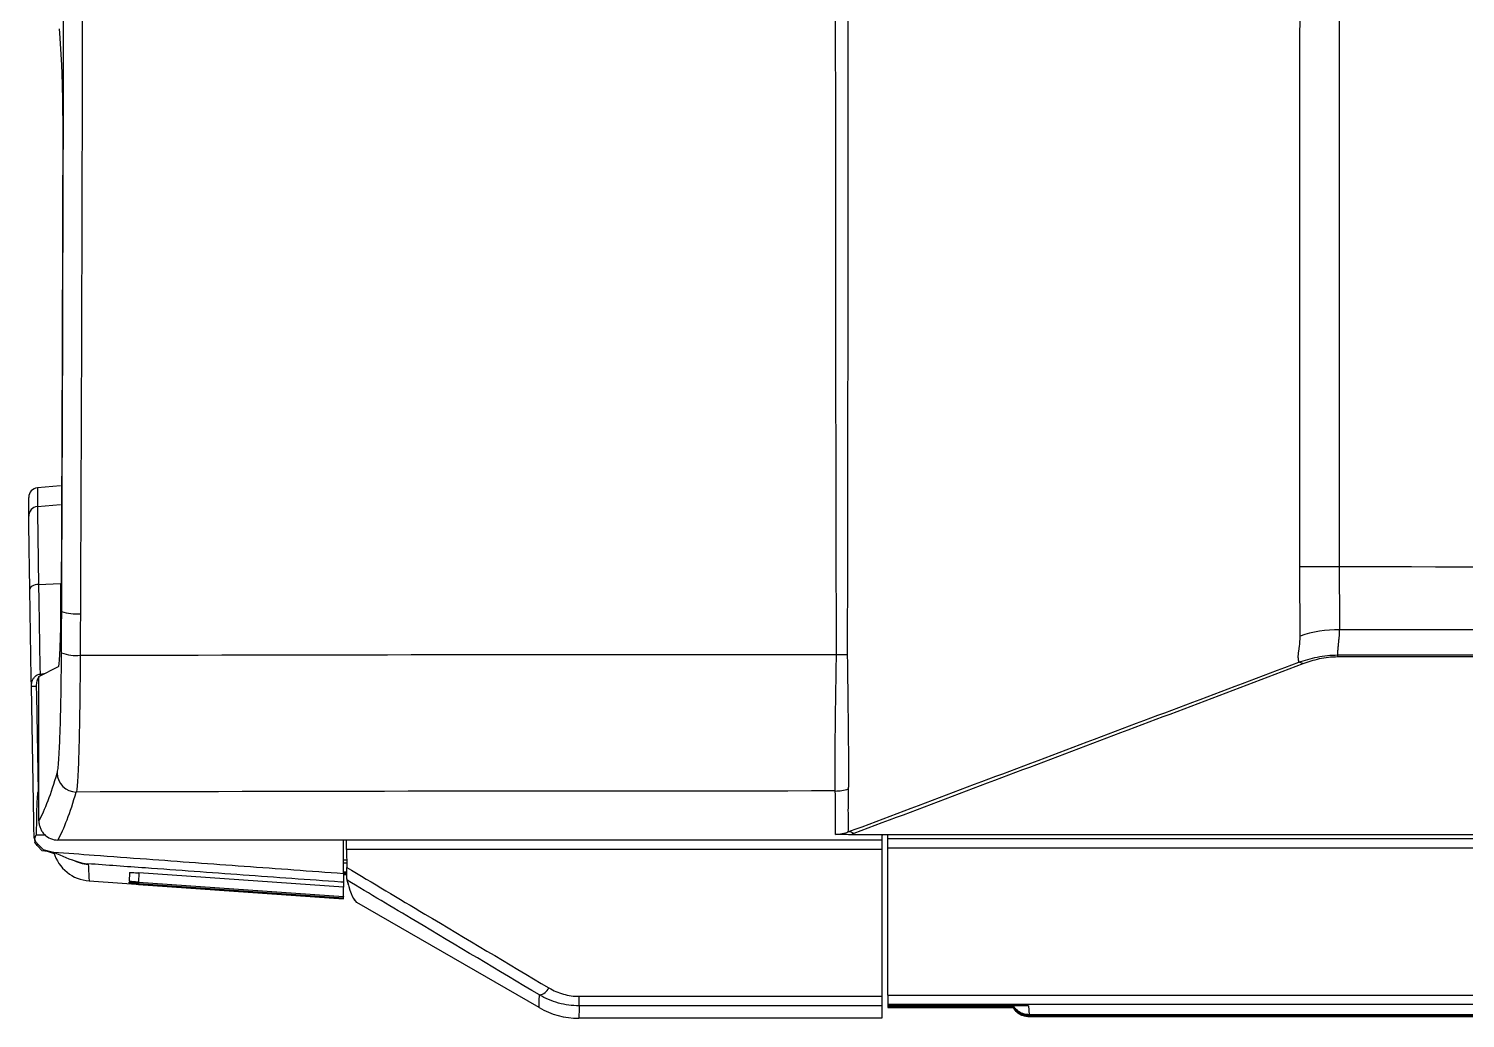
# Model space of a CAD drawing. Extents: x 14.8 to 109.8, y 1.6 to 86.6.
# Drawn here: x 70.778 to 75.294, y 31.899 to 35.009 of the extents above; entities that cross this region are included whole.
import ezdxf

# ---------------------------------------------------------------- set-up
doc = ezdxf.new("R2010")
doc.units = 0
doc.header["$MEASUREMENT"] = 0
doc.layers.add('OBJECT', color=7, linetype='CONTINUOUS')

msp = doc.modelspace()

# ---------------------------------------------------------------- linework, layer by layer
at = {"layer": 'OBJECT'}
for p, q in [((70.8777, 33.5724), (70.8056, 33.5661)), ((70.8056, 33.5074), (70.8777, 33.5137)), ((70.809, 33.2626), (70.8777, 33.2656)), ((70.8777, 33.2656), (70.8777, 33.0852)), ((70.8102, 32.9733), (70.8716, 33.004)), ((70.8102, 32.5188), (70.8102, 32.9733)), ((70.8137, 32.9806), (70.8309, 32.9836)), ((70.8075, 32.6102), (70.8102, 32.6102)), ((70.8316, 32.4739), (70.8018, 32.4744)), ((73.4893, 32.4758), (73.3611, 32.4758)), ((73.4593, 32.4736), (73.4593, 32.4593)), ((73.4788, 32.4633), (73.4788, 32.4756)), ((75.9703, 32.4758), (73.4893, 32.4758)), ((70.7965, 32.4612), (70.7973, 32.4515)), ((70.8039, 32.449), (70.8238, 32.4294)), ((70.8039, 32.449), (70.804, 32.4415)), ((70.8369, 32.423), (70.8207, 32.4253)), ((70.8238, 32.4294), (70.8558, 32.4209)), ((70.8593, 32.4152), (70.8369, 32.423)), ((71.7765, 32.4588), (70.8701, 32.4588)), ((71.7677, 32.4578), (71.706, 32.4588)), ((71.7677, 32.4578), (71.7677, 32.4588)), ((71.7677, 32.354), (71.7677, 32.4578)), ((71.7764, 32.4593), (73.4593, 32.4593)), ((73.4593, 32.4294), (71.7773, 32.4294)), ((71.7773, 32.4294), (71.7778, 32.373)), ((73.4593, 32.4593), (73.4593, 32.4294)), ((73.4593, 32.4294), (73.4593, 31.9676)), ((73.4788, 32.4335), (73.4788, 32.4633)), ((73.4788, 32.4633), (76.9578, 32.4633)), ((73.4788, 31.9717), (73.4788, 32.4335)), ((76.9843, 32.4335), (73.4788, 32.4335)), ((70.9639, 32.3842), (70.9653, 32.3827)), ((71.7677, 32.3963), (71.7776, 32.3963)), ((71.7677, 32.387), (71.7777, 32.387)), ((70.9679, 32.3305), (71.7677, 32.2746)), ((71.0948, 32.3561), (71.0938, 32.3293)), ((71.1247, 32.3555), (71.1237, 32.3266)), ((71.7677, 32.3108), (71.1244, 32.3555)), ((71.778, 32.3578), (71.7677, 32.3578)), ((71.7677, 32.3564), (71.7781, 32.3564)), ((71.7781, 32.3527), (71.7677, 32.3527)), ((71.7677, 32.352), (71.7781, 32.352)), ((71.7677, 32.3508), (71.7781, 32.3508)), ((71.7781, 32.3508), (71.7677, 32.3508)), ((71.0936, 32.324), (71.0937, 32.3267)), ((71.0936, 32.3218), (71.0936, 32.3227)), ((71.1237, 32.3252), (71.1235, 32.3215)), ((71.1235, 32.3215), (71.7677, 32.2765)), ((71.7677, 32.2758), (71.1235, 32.3209)), ((71.1235, 32.3209), (71.1235, 32.3196)), ((71.1235, 32.3196), (71.7677, 32.2746)), ((71.1237, 32.3266), (71.7677, 32.2815)), ((71.7677, 32.2802), (71.1237, 32.3252)), ((71.7677, 32.3261), (71.7677, 32.3108)), ((71.7677, 32.2815), (71.7677, 32.3108)), ((71.7828, 32.3181), (71.7807, 32.3254)), ((71.7677, 32.2815), (71.7677, 32.2802)), ((71.7677, 32.2765), (71.7677, 32.2802)), ((71.7677, 32.2765), (71.7677, 32.2758)), ((71.7677, 32.2746), (71.7677, 32.2758)), ((71.7677, 32.2746), (71.7677, 32.2746)), ((71.8097, 32.2627), (71.8024, 32.272)), ((71.8097, 32.2627), (71.8097, 32.2638)), ((72.3823, 31.9321), (71.8097, 32.2627)), ((72.3823, 31.9321), (71.8097, 32.2627)), ((73.4788, 31.9717), (79.1388, 31.9717)), ((73.4788, 31.9717), (73.4788, 31.9417)), ((72.5084, 31.9676), (73.4593, 31.9676)), ((72.5084, 31.9377), (72.5084, 31.9676)), ((73.4593, 31.9377), (72.5084, 31.9377)), ((73.4593, 31.9676), (73.4593, 31.9377)), ((73.4593, 31.9377), (73.4593, 31.8986)), ((79.1388, 31.9417), (73.4788, 31.9417)), ((73.4788, 31.9417), (73.4788, 31.9374)), ((73.9208, 31.9374), (73.4788, 31.9374)), ((73.4788, 31.9374), (73.4788, 31.9347)), ((73.8717, 31.9347), (73.4788, 31.9347)), ((73.4788, 31.9347), (73.4788, 31.9338)), ((73.8718, 31.9338), (73.4788, 31.9338)), ((73.4788, 31.9338), (73.4788, 31.9327)), ((73.4788, 31.9327), (73.8719, 31.9327)), ((73.8719, 31.9327), (73.4788, 31.9327)), ((73.4788, 31.9327), (73.4788, 31.9327)), ((73.8717, 31.9347), (73.8705, 31.938)), ((73.9208, 31.9374), (73.9232, 31.9098)), ((73.4593, 31.8986), (72.5073, 31.8986)), ((79.1388, 31.9098), (73.9232, 31.9098)), ((79.1388, 31.908), (73.9234, 31.908)), ((73.9234, 31.908), (73.9237, 31.9047)), ((79.1388, 31.9047), (73.9237, 31.9047)), ((79.1388, 31.9038), (73.9237, 31.9038)), ((73.9237, 31.9038), (73.9238, 31.9027)), ((79.1388, 31.9027), (73.9238, 31.9027))]:
    msp.add_line(p, q, dxfattribs=at)
at = {"layer": 'OBJECT', "flags": 128}
for points in [[(70.8739, 35.0094), (70.8747, 34.9952), (70.8807, 34.8961)], [(70.809, 33.2626), (70.8035, 33.262), (70.7983, 33.261), (70.7936, 33.2594), (70.7894, 33.2575), (70.7861, 33.2552), (70.7836, 33.2527), (70.7821, 33.2499), (70.7817, 33.2471)], [(70.7867, 32.9428), (70.7863, 32.9687), (70.7828, 33.1764), (70.7817, 33.2471)], [(70.809, 33.2626), (70.8099, 33.2107), (70.8133, 33.003), (70.8137, 32.9806)], [(70.8137, 32.9806), (70.8139, 32.9798), (70.814, 32.9789), (70.8142, 32.978), (70.8143, 32.977), (70.8145, 32.9761), (70.8146, 32.9755)], [(70.7867, 32.9428), (70.787, 32.9428), (70.7878, 32.9428), (70.7892, 32.9428), (70.7911, 32.9429), (70.7934, 32.9429), (70.796, 32.9429), (70.7988, 32.943), (70.8017, 32.943)], [(70.7947, 32.4872), (70.7941, 32.5172), (70.792, 32.6372), (70.7867, 32.9428)], [(70.8017, 32.943), (70.8022, 32.913), (70.8043, 32.7931), (70.8075, 32.6102)], [(70.8207, 32.4253), (70.8054, 32.4402), (70.804, 32.4415)]]:
    msp.add_lwpolyline(points, dxfattribs=at)
at = {"layer": 'OBJECT'}
for centre, radius, start, end in [((70.8082, 33.5362), 0.03, 95.0108, 180.0037), ((70.8081, 33.4775), 0.0299, 94.8733, 180.9072), ((70.9275, 33.2989), 0.1294, 249.2805, 275.7449), ((70.927, 33.1638), 0.1249, 248.4947, 275.9403), ((73.3351, 33.9461), 0.9036, 268.8495, 271.0084), ((70.9278, 32.67), 0.0601, 180.4624, 269.9077), ((73.3132, 32.7389), 0.1259, 270.072, 289.0009), ((73.3567, 32.4594), 0.0252, 52.7747, 97.8483), ((70.9767, 32.4552), 0.125, 196.5417, 266.0207), ((70.974, 32.5076), 0.1251, 242.1027, 266.0189), ((72.3767, 32.0127), 0.0413, 279.4862, 332.85), ((72.5073, 32.1486), 0.25, 240, 270)]:
    msp.add_arc(centre, radius, start, end, dxfattribs=at)
for centre, major_axis, ratio, start_param, end_param in [((70.7439, 62.3986), (0, 29.94), 0.034921, 3.205025, 3.260344), ((70.8038, 62.3986), (0, 30), 0.034851, 3.204968, 3.260344), ((71.7764, 32.3994), (0, 0.06), 0.017455, 5.235988, 6.219574)]:
    msp.add_ellipse(centre, major_axis=major_axis, ratio=ratio, start_param=start_param, end_param=end_param, dxfattribs=at)
for points in [[(70.8818, 33.1779), (70.8849, 33.8636), (70.887, 34.5526), (70.8882, 35.2432)], [(70.9469, 35.2425), (70.9457, 34.5495), (70.9436, 33.8582), (70.9405, 33.1702)], [(74.8975, 35.1769), (74.8975, 34.5569), (74.8974, 33.9374), (74.8971, 33.3186)], [(70.8851, 34.6621), (70.8839, 34.1807), (70.8822, 33.7008), (70.8801, 33.2222)], [(74.7734, 33.3187), (74.8136, 33.319), (74.8555, 33.319), (74.8971, 33.3186)], [(70.8812, 33.0476), (70.8814, 33.091), (70.8816, 33.1345), (70.8818, 33.1779)], [(70.9405, 33.1702), (70.9403, 33.1267), (70.9401, 33.0831), (70.9399, 33.0396)], [(74.8977, 33.1201), (74.856, 33.1202), (74.8138, 33.1133), (74.7744, 33.1001)], [(70.9399, 33.0396), (71.7322, 33.0416), (72.5245, 33.0427), (73.317, 33.0427)], [(74.7833, 33.0126), (74.7788, 33.0155), (74.7744, 33.0173), (74.7703, 33.0177)], [(74.8927, 33.0344), (74.8927, 33.0372), (74.8927, 33.0394), (74.8927, 33.0407)], [(73.3133, 32.6131), (72.518, 32.613), (71.7228, 32.612), (70.9277, 32.6099)], [(73.3719, 32.4794), (73.3685, 32.4781), (73.3649, 32.4769), (73.3611, 32.4758)], [(71.7807, 32.3254), (71.7801, 32.3278), (71.7795, 32.3301), (71.7789, 32.3326)], [(71.7807, 32.3254), (71.7801, 32.3278), (71.7795, 32.3301), (71.7789, 32.3326)], [(71.7807, 32.3254), (71.7904, 32.2892), (71.8, 32.2683), (71.8097, 32.2627)], [(72.3823, 31.9321), (72.3823, 31.9321), (72.3827, 31.9454), (72.3835, 31.9719)], [(72.5084, 31.9377), (72.5077, 31.9117), (72.5073, 31.8986), (72.5073, 31.8986)]]:
    msp.add_open_spline(points, degree=3, dxfattribs=at)
for points, knots in [([(73.317, 33.0427), (73.3171, 33.0483), (73.317, 33.0539), (73.317, 33.0651), (73.3169, 33.0819), (73.3169, 33.1212), (73.3168, 33.1549), (73.3167, 33.2222), (73.3166, 33.2671), (73.3163, 33.4019), (73.3161, 33.4918), (73.3156, 33.7617), (73.3154, 33.9418), (73.3149, 34.3024), (73.3146, 34.4829), (73.3146, 34.7538), (73.3146, 34.8441), (73.3145, 35.0249), (73.3143, 35.1153), (73.3143, 35.2057)], [0, 0, 0, 0, 0.007813, 0.007813, 0.015625, 0.03125, 0.0625, 0.0625, 0.125, 0.125, 0.25, 0.25, 0.5, 0.5, 0.75, 0.75, 0.875, 0.875, 1, 1, 1, 1]), ([(73.3533, 35.201), (73.3533, 35.1109), (73.3533, 35.0209), (73.3532, 34.8408), (73.3531, 34.7508), (73.3528, 34.4808), (73.3528, 34.301), (73.3524, 33.9417), (73.3521, 33.7622), (73.3517, 33.4933), (73.3516, 33.4037), (73.3514, 33.2694), (73.3513, 33.2246), (73.3512, 33.1575), (73.3511, 33.1352), (73.3511, 33.1016), (73.351, 33.0849), (73.351, 33.0681), (73.351, 33.0569), (73.351, 33.0513), (73.351, 33.0457)], [0, 0, 0, 0, 0.125, 0.125, 0.25, 0.25, 0.5, 0.5, 0.75, 0.75, 0.875, 0.875, 0.9375, 0.9375, 0.96875, 0.96875, 0.984375, 0.992188, 0.992188, 1, 1, 1, 1]), ([(74.7734, 33.3187), (74.7734, 33.4642), (74.7735, 33.6201), (74.7736, 33.9447), (74.7737, 34.1134), (74.7738, 34.443), (74.7739, 34.6038), (74.774, 34.9054), (74.7741, 35.046), (74.7742, 35.1772)], [0, 0, 0, 0, 0.25, 0.25, 0.5, 0.5, 0.75, 0.75, 1, 1, 1, 1]), ([(70.8807, 34.8961), (70.8815, 34.8844), (70.8821, 34.8701), (70.8829, 34.845), (70.8832, 34.836), (70.8837, 34.8172), (70.8839, 34.8073), (70.8843, 34.7869), (70.8844, 34.7762), (70.8847, 34.7542), (70.8848, 34.743), (70.885, 34.7204), (70.8851, 34.7089), (70.8851, 34.6856), (70.8851, 34.6738), (70.8851, 34.6621)], [0, 0, 0, 0, 0.25, 0.25, 0.375, 0.375, 0.5, 0.5, 0.625, 0.625, 0.75, 0.75, 0.875, 0.875, 1, 1, 1, 1]), ([(70.8056, 33.566), (70.8056, 33.5636), (70.8056, 33.5588), (70.8056, 33.5246), (70.8056, 33.5074)], [0, 0, 0, 0, 0.497542, 1, 1, 1, 1]), ([(70.7782, 33.4771), (70.7782, 33.4942), (70.7782, 33.5284), (70.7782, 33.5332), (70.7782, 33.5355)], [0, 0, 0, 0, 0.501468, 1, 1, 1, 1]), ([(70.8056, 33.5074), (70.8056, 33.5036), (70.8057, 33.496), (70.806, 33.4675), (70.8066, 33.4266), (70.8075, 33.3629), (70.8084, 33.3011), (70.809, 33.2626)], [0, 0, 0, 0, 0.173752, 0.352544, 0.526294, 0.705082, 1, 1, 1, 1]), ([(70.7817, 33.2471), (70.7811, 33.283), (70.7798, 33.3617), (70.7785, 33.4476), (70.7783, 33.4673), (70.7782, 33.4771)], [0, 0, 0, 0, 0.295665, 0.647832, 1, 1, 1, 1]), ([(74.7744, 33.1001), (74.7745, 33.1009), (74.7745, 33.1024), (74.7745, 33.1052), (74.7745, 33.1084), (74.7745, 33.112), (74.7745, 33.116), (74.7745, 33.1204), (74.7744, 33.1253), (74.7744, 33.1306), (74.7744, 33.1364), (74.7744, 33.1427), (74.7743, 33.1494), (74.7743, 33.1567), (74.7743, 33.1644), (74.7742, 33.1727), (74.7742, 33.1815), (74.7741, 33.1908), (74.7741, 33.2007), (74.774, 33.2112), (74.7739, 33.2223), (74.7739, 33.234), (74.7738, 33.2463), (74.7737, 33.2594), (74.7736, 33.2731), (74.7735, 33.2876), (74.7735, 33.3029), (74.7734, 33.3134), (74.7734, 33.3187)], [0, 0, 0, 0, 0.030822, 0.062033, 0.093639, 0.125648, 0.158071, 0.190924, 0.224225, 0.257989, 0.292233, 0.326979, 0.362256, 0.3981, 0.434554, 0.471663, 0.509482, 0.548076, 0.587518, 0.627887, 0.669277, 0.711799, 0.755587, 0.800805, 0.847644, 0.896344, 0.947207, 1, 1, 1, 1]), ([(74.8971, 33.3186), (75.7053, 33.3177), (76.5133, 33.3162), (77.725, 33.312), (78.1289, 33.3102), (78.9363, 33.3058), (79.3399, 33.303), (79.7434, 33.2994)], [0, 0, 0, 0, 0.5, 0.5, 0.75, 0.75, 1, 1, 1, 1]), ([(74.8971, 33.3186), (74.8973, 33.2955), (74.8975, 33.2727), (74.8977, 33.2298), (74.8978, 33.2098), (74.8979, 33.1744), (74.8978, 33.1591), (74.8978, 33.1347), (74.8977, 33.1256), (74.8977, 33.1201)], [0, 0, 0, 0, 0.25, 0.25, 0.5, 0.5, 0.75, 0.75, 1, 1, 1, 1]), ([(70.8716, 33.004), (70.8721, 33.0042), (70.8726, 33.0058), (70.8736, 33.0116), (70.8741, 33.0157), (70.8751, 33.0266), (70.8756, 33.0332), (70.8762, 33.0449), (70.8764, 33.049), (70.8769, 33.0579), (70.8771, 33.0627), (70.8776, 33.0776), (70.878, 33.0884), (70.8785, 33.1059), (70.8786, 33.1119), (70.8789, 33.1244), (70.879, 33.1309), (70.8794, 33.1507), (70.8796, 33.1643), (70.8799, 33.1926), (70.88, 33.2073), (70.8801, 33.2222)], [0, 0, 0, 0, 0.125, 0.125, 0.25, 0.25, 0.375, 0.375, 0.4375, 0.4375, 0.5, 0.5, 0.625, 0.625, 0.6875, 0.6875, 0.75, 0.75, 0.875, 0.875, 1, 1, 1, 1]), ([(74.7703, 33.0177), (74.7701, 33.019), (74.7699, 33.0219), (74.7693, 33.027), (74.7687, 33.0322), (74.7686, 33.0372), (74.769, 33.0414), (74.7693, 33.0456), (74.7698, 33.0498), (74.7703, 33.054), (74.7713, 33.0605), (74.7726, 33.0688), (74.7737, 33.0791), (74.7744, 33.0895), (74.7744, 33.0965), (74.7744, 33.1001)], [0, 0, 0, 0, 0.046339, 0.103947, 0.188034, 0.243506, 0.294155, 0.345786, 0.397898, 0.449917, 0.501268, 0.631985, 0.753607, 0.874254, 1, 1, 1, 1]), ([(74.8977, 33.1201), (74.8976, 33.117), (74.8973, 33.1106), (74.8967, 33.1006), (74.8958, 33.0901), (74.8948, 33.0811), (74.894, 33.0719), (74.8933, 33.0645), (74.8926, 33.0568), (74.892, 33.052), (74.8919, 33.048), (74.8922, 33.0447), (74.8925, 33.0421), (74.8927, 33.0407)], [0, 0, 0, 0, 0.117703, 0.2429, 0.375597, 0.515798, 0.583787, 0.720731, 0.797141, 0.873555, 0.904025, 0.94617, 1, 1, 1, 1]), ([(79.7302, 33.1086), (79.3277, 33.1105), (78.9251, 33.112), (78.1199, 33.1146), (77.7172, 33.1157), (76.509, 33.1184), (75.7034, 33.1195), (74.8977, 33.1201)], [0, 0, 0, 0, 0.25, 0.25, 0.5, 0.5, 1, 1, 1, 1]), ([(70.8678, 32.6695), (70.8686, 32.6724), (70.8694, 32.6772), (70.871, 32.6907), (70.8718, 32.6992), (70.8734, 32.7203), (70.8741, 32.7326), (70.8755, 32.7602), (70.8761, 32.7756), (70.877, 32.8012), (70.8773, 32.8101), (70.8779, 32.8284), (70.8781, 32.8379), (70.8789, 32.867), (70.8793, 32.8876), (70.8799, 32.9202), (70.88, 32.9314), (70.8804, 32.9538), (70.8805, 32.9652), (70.8809, 32.9998), (70.8811, 33.0234), (70.8812, 33.0476)], [0, 0, 0, 0, 0.125, 0.125, 0.25, 0.25, 0.375, 0.375, 0.5, 0.5, 0.5625, 0.5625, 0.625, 0.625, 0.75, 0.75, 0.8125, 0.8125, 0.875, 0.875, 1, 1, 1, 1]), ([(70.9399, 33.0396), (70.9398, 33.0121), (70.9396, 32.9853), (70.9393, 32.9461), (70.9392, 32.9332), (70.9389, 32.9077), (70.9387, 32.895), (70.9382, 32.858), (70.9378, 32.8347), (70.9372, 32.8015), (70.9369, 32.7908), (70.9364, 32.77), (70.9362, 32.7599), (70.9353, 32.7308), (70.9348, 32.7133), (70.9335, 32.6819), (70.9328, 32.668), (70.9315, 32.644), (70.9307, 32.6341), (70.9293, 32.6188), (70.9285, 32.6132), (70.9277, 32.6099)], [0, 0, 0, 0, 0.125, 0.125, 0.1875, 0.1875, 0.25, 0.25, 0.375, 0.375, 0.4375, 0.4375, 0.5, 0.5, 0.625, 0.625, 0.75, 0.75, 0.875, 0.875, 1, 1, 1, 1]), ([(73.3133, 32.6131), (73.3132, 32.6147), (73.3131, 32.6169), (73.313, 32.6225), (73.3129, 32.6258), (73.3127, 32.6374), (73.3126, 32.6472), (73.3126, 32.665), (73.3126, 32.6714), (73.3126, 32.6854), (73.3127, 32.6929), (73.3128, 32.7166), (73.3129, 32.7342), (73.3132, 32.7629), (73.3133, 32.7729), (73.3135, 32.7937), (73.3136, 32.8046), (73.3139, 32.8269), (73.314, 32.8384), (73.3143, 32.8619), (73.3144, 32.8741), (73.315, 32.9111), (73.3154, 32.9365), (73.3162, 32.9886), (73.3166, 33.0153), (73.317, 33.0427)], [0, 0, 0, 0, 0.0625, 0.0625, 0.125, 0.125, 0.25, 0.25, 0.3125, 0.3125, 0.375, 0.375, 0.5, 0.5, 0.5625, 0.5625, 0.625, 0.625, 0.6875, 0.6875, 0.75, 0.75, 0.875, 0.875, 1, 1, 1, 1]), ([(73.351, 33.0457), (73.351, 33.0457), (73.351, 33.0457), (73.351, 33.0457), (73.351, 33.0447), (73.351, 33.0437), (73.351, 33.0426)], [-0.00000006, -0.00000006, -0.00000006, -0.00000006, 0, 0, 0, 0.0000796367, 0.0000796367, 0.0000796367, 0.0000796367]), ([(73.351, 33.0426), (73.3514, 33.0157), (73.3518, 32.9894), (73.3525, 32.9382), (73.3528, 32.9133), (73.3531, 32.877), (73.3533, 32.8651), (73.3535, 32.842), (73.3537, 32.8307), (73.3539, 32.8088), (73.354, 32.7982), (73.3542, 32.7777), (73.3543, 32.7679), (73.3545, 32.7397), (73.3546, 32.7225), (73.3547, 32.6992), (73.3547, 32.6918), (73.3548, 32.678), (73.3548, 32.6717), (73.3547, 32.6541), (73.3547, 32.6444), (73.3545, 32.629), (73.3543, 32.6233), (73.3542, 32.6199)], [0, 0, 0, 0, 0.125, 0.125, 0.25, 0.25, 0.3125, 0.3125, 0.375, 0.375, 0.4375, 0.4375, 0.5, 0.5, 0.625, 0.625, 0.6875, 0.6875, 0.75, 0.75, 0.875, 0.875, 1, 1, 1, 1]), ([(73.3533, 32.4843), (73.5892, 32.5731), (73.8252, 32.662), (74.2974, 32.8398), (74.5336, 32.9288), (74.7703, 33.0177)], [0, 0, 0, 0, 0.5, 0.5, 1, 1, 1, 1]), ([(74.7833, 33.0126), (74.5484, 32.9235), (74.3133, 32.8346), (73.8428, 32.6569), (73.6074, 32.5681), (73.3719, 32.4794)], [0, 0, 0, 0, 0.5, 0.5, 1, 1, 1, 1]), ([(74.7703, 33.0177), (74.7884, 33.0243), (74.8078, 33.03), (74.8388, 33.0362), (74.8494, 33.0379), (74.8708, 33.0401), (74.8817, 33.0407), (74.8927, 33.0407)], [0, 0, 0, 0, 0.5, 0.5, 0.75, 0.75, 1, 1, 1, 1]), ([(74.8927, 33.0344), (74.8827, 33.0344), (74.8728, 33.0338), (74.8535, 33.0316), (74.8439, 33.03), (74.8163, 33.0241), (74.7993, 33.0187), (74.7833, 33.0126)], [0, 0, 0, 0, 0.25, 0.25, 0.5, 0.5, 1, 1, 1, 1]), ([(74.8927, 33.0407), (75.6979, 33.0407), (76.5031, 33.0407), (78.1135, 33.0407), (78.9187, 33.0407), (79.7239, 33.0404)], [0, 0, 0, 0, 0.5, 0.5, 1, 1, 1, 1]), ([(79.7235, 33.0362), (78.9183, 33.0355), (78.1132, 33.0351), (76.503, 33.0346), (75.6979, 33.0345), (74.8927, 33.0344)], [0, 0, 0, 0, 0.5, 0.5, 1, 1, 1, 1]), ([(70.7867, 32.9428), (70.7868, 32.9451), (70.7869, 32.9516), (70.7895, 32.9607), (70.7947, 32.9697), (70.8007, 32.9756), (70.8074, 32.9794), (70.8116, 32.9802), (70.8137, 32.9806)], [0, 0, 0, 0, 0.143192, 0.387722, 0.563036, 0.756132, 0.875255, 1, 1, 1, 1]), ([(70.8102, 32.9704), (70.8098, 32.9702), (70.8078, 32.9685), (70.8055, 32.9642), (70.8023, 32.9554), (70.8019, 32.9481), (70.8017, 32.943)], [0, 0, 0, 0, 0.045029, 0.265627, 0.485074, 1, 1, 1, 1]), ([(70.8075, 32.6102), (70.8075, 32.6102), (70.8074, 32.6102), (70.8073, 32.6101), (70.807, 32.6097), (70.8064, 32.608), (70.8053, 32.6009), (70.8034, 32.5723), (70.8024, 32.5288), (70.802, 32.4907), (70.8018, 32.4744)], [0, 0, 0, 0, 0.000752, 0.0017017, 0.0034595, 0.0111096, 0.0413004, 0.1615431, 0.6420093, 1, 1, 1, 1]), ([(73.3144, 32.4768), (73.3141, 32.4853), (73.3141, 32.4946), (73.3143, 32.5145), (73.3143, 32.5251), (73.3142, 32.5479), (73.3143, 32.5599), (73.3141, 32.5791), (73.314, 32.5856), (73.3138, 32.5957), (73.3137, 32.5991), (73.3136, 32.6043), (73.3135, 32.6069), (73.3134, 32.6095), (73.3134, 32.6113), (73.3134, 32.6122), (73.3133, 32.6131)], [0, 0, 0, 0, 0.25, 0.25, 0.5, 0.5, 0.75, 0.75, 0.875, 0.875, 0.9375, 0.9375, 0.96875, 0.984375, 0.984375, 1, 1, 1, 1]), ([(73.3542, 32.6199), (73.3541, 32.6181), (73.3541, 32.6164), (73.354, 32.6129), (73.3539, 32.6076), (73.3538, 32.6025), (73.3537, 32.5924), (73.3536, 32.5859), (73.3534, 32.5669), (73.3533, 32.5549), (73.3534, 32.5324), (73.3534, 32.5219), (73.3534, 32.5021), (73.3536, 32.493), (73.3533, 32.4843)], [0, 0, 0, 0, 0.03125, 0.03125, 0.0625, 0.125, 0.125, 0.25, 0.25, 0.5, 0.5, 0.75, 0.75, 1, 1, 1, 1]), ([(70.8102, 32.5188), (70.8102, 32.5149), (70.8105, 32.511), (70.8121, 32.5033), (70.8132, 32.4995), (70.8162, 32.4923), (70.818, 32.4888), (70.8224, 32.4823), (70.8249, 32.4792), (70.8332, 32.4709), (70.8399, 32.4664), (70.8543, 32.4604), (70.8621, 32.4588), (70.8701, 32.4588)], [0, 0, 0, 0, 0.125, 0.125, 0.25, 0.25, 0.375, 0.375, 0.5, 0.5, 0.75, 0.75, 1, 1, 1, 1]), ([(70.796, 32.4623), (70.7954, 32.4705), (70.7948, 32.4787), (70.7947, 32.4871), (70.7947, 32.4872)], [0, 0, 0, 0, 0.985611, 1, 1, 1, 1]), ([(70.8018, 32.4744), (70.8004, 32.4726), (70.7977, 32.4688), (70.7966, 32.4645), (70.796, 32.4623)], [0, 0, 0, 0, 0.492725, 1, 1, 1, 1]), ([(73.3144, 32.4768), (73.3182, 32.4768), (73.3219, 32.477), (73.329, 32.4777), (73.3326, 32.4783), (73.3423, 32.4804), (73.3481, 32.4822), (73.3533, 32.4843)], [0, 0, 0, 0, 0.25, 0.25, 0.5, 0.5, 1, 1, 1, 1]), ([(73.3611, 32.4758), (73.3528, 32.4758), (73.3447, 32.4758), (73.3328, 32.4761), (73.3289, 32.4762), (73.3214, 32.4764), (73.3177, 32.4766), (73.3144, 32.4768)], [0, 0, 0, 0, 0.5, 0.5, 0.75, 0.75, 1, 1, 1, 1]), ([(73.4893, 32.4758), (73.4854, 32.4758), (73.4815, 32.4757), (73.4742, 32.4755), (73.4709, 32.4753), (73.4626, 32.4747), (73.4593, 32.4742), (73.4593, 32.4736)], [0, 0, 0, 0, 0.25, 0.25, 0.5, 0.5, 1, 1, 1, 1]), ([(70.796, 32.4623), (70.7966, 32.4605), (70.7983, 32.4556), (70.8017, 32.4515), (70.8039, 32.449)], [0, 0, 0, 0, 0.379238, 1, 1, 1, 1]), ([(70.804, 32.4415), (70.8016, 32.4443), (70.799, 32.4475), (70.7974, 32.4511), (70.7973, 32.4515)], [0, 0, 0, 0, 0.89656, 1, 1, 1, 1]), ([(70.8558, 32.4209), (70.8985, 32.4178), (70.996, 32.4106), (71.196, 32.3959), (71.4573, 32.3767), (71.6637, 32.3616), (71.7677, 32.354)], [0, 0, 0, 0, 0.140215, 0.321037, 0.657768, 1, 1, 1, 1]), ([(70.8558, 32.4209), (70.882, 32.4092), (70.9188, 32.3927), (70.9537, 32.3853), (70.9638, 32.3842), (70.9639, 32.3842)], [0, 0, 0, 0, 0.710512, 0.99645, 1, 1, 1, 1]), ([(71.7677, 32.3261), (71.7648, 32.3263), (71.6595, 32.3339), (71.4519, 32.3489), (71.1869, 32.3681), (71.0242, 32.3798), (70.9639, 32.3842)], [0, 0, 0, 0, 0.010923, 0.39295, 0.774977, 1, 1, 1, 1]), ([(70.9653, 32.3827), (70.9658, 32.3719), (70.9674, 32.3401), (70.9677, 32.3344), (70.9679, 32.3306)], [0, 0, 0, 0, 0.339682, 1, 1, 1, 1]), ([(71.0948, 32.3561), (71.0951, 32.3562), (71.0958, 32.3565), (71.1009, 32.3566), (71.1085, 32.3564), (71.1169, 32.356), (71.1223, 32.3556), (71.1244, 32.3555)], [0, 0, 0, 0, 0.215975, 0.431946, 0.647914, 0.863954, 1, 1, 1, 1]), ([(71.7677, 32.354), (71.7677, 32.3487), (71.7677, 32.338), (71.7677, 32.3286), (71.7677, 32.3269), (71.7677, 32.3261)], [0, 0, 0, 0, 0.356533, 0.713089, 1, 1, 1, 1]), ([(71.7778, 32.373), (71.8596, 32.3241), (71.9414, 32.2753), (72.0232, 32.2264), (72.1533, 32.1488), (72.2834, 32.0713), (72.4135, 31.9938)], [0.00446293, 0.00446293, 0.00446293, 0.00446293, 0.01203444, 0.01203444, 0.01203444, 0.02406889, 0.02406889, 0.02406889, 0.02406889]), ([(71.7789, 32.3326), (71.7788, 32.333), (71.7787, 32.3344), (71.7784, 32.3389), (71.7784, 32.3419), (71.7782, 32.3491), (71.7781, 32.3533), (71.7779, 32.3625), (71.7779, 32.3676), (71.7778, 32.373)], [0, 0, 0, 0, 0.25, 0.25, 0.5, 0.5, 0.75, 0.75, 1, 1, 1, 1]), ([(71.7789, 32.3326), (71.7787, 32.334), (71.7785, 32.3369), (71.7782, 32.3451), (71.7781, 32.3514), (71.7781, 32.352)], [0, 0, 0, 0, 0.475225, 0.947874, 1, 1, 1, 1]), ([(72.3835, 31.9719), (72.2534, 32.0494), (72.1233, 32.1269), (71.9932, 32.2045), (71.9218, 32.2472), (71.8503, 32.2899), (71.7789, 32.3326)], [0, 0, 0, 0, 0.01203614, 0.01203614, 0.01203614, 0.01865178, 0.01865178, 0.01865178, 0.01865178]), ([(71.1235, 32.3215), (71.1202, 32.3218), (71.1134, 32.3223), (71.1045, 32.3229), (71.0977, 32.3235), (71.0941, 32.3239), (71.0938, 32.324), (71.0936, 32.324)], [0, 0, 0, 0, 0.214912, 0.42982, 0.644826, 0.85985, 1, 1, 1, 1]), ([(71.0936, 32.3227), (71.0939, 32.3227), (71.0946, 32.3227), (71.0997, 32.3224), (71.1073, 32.322), (71.1158, 32.3214), (71.1213, 32.321), (71.1235, 32.3209)], [0, 0, 0, 0, 0.214658, 0.429313, 0.644058, 0.858928, 1, 1, 1, 1]), ([(71.1235, 32.3196), (71.1201, 32.3199), (71.1134, 32.3204), (71.1044, 32.321), (71.0976, 32.3215), (71.0941, 32.3217), (71.0937, 32.3218), (71.0936, 32.3218)], [0, 0, 0, 0, 0.214948, 0.429894, 0.644873, 0.859801, 1, 1, 1, 1]), ([(71.0937, 32.3267), (71.0941, 32.3268), (71.0947, 32.3269), (71.0999, 32.3267), (71.1075, 32.3263), (71.1159, 32.3257), (71.1215, 32.3254), (71.1237, 32.3252)], [0, 0, 0, 0, 0.214618, 0.429233, 0.643902, 0.858685, 1, 1, 1, 1]), ([(71.1237, 32.3266), (71.1204, 32.3268), (71.1136, 32.3273), (71.1046, 32.328), (71.0979, 32.3287), (71.0943, 32.3291), (71.094, 32.3293), (71.0938, 32.3293)], [0, 0, 0, 0, 0.214848, 0.429689, 0.644708, 0.859828, 1, 1, 1, 1]), ([(72.5084, 31.9377), (72.4862, 31.9377), (72.4645, 31.9407), (72.4221, 31.9524), (72.4022, 31.9609), (72.3835, 31.9719)], [0, 0, 0, 0, 0.5, 0.5, 1, 1, 1, 1]), ([(72.4135, 31.9938), (72.4275, 31.9855), (72.4425, 31.979), (72.4748, 31.9699), (72.4914, 31.9676), (72.5084, 31.9676)], [0, 0, 0, 0, 0.5, 0.5, 1, 1, 1, 1]), ([(73.9232, 31.9098), (73.9165, 31.9104), (73.903, 31.9118), (73.8841, 31.9223), (73.8757, 31.9337), (73.8713, 31.9398)], [0, 0, 0, 0, 0.322211, 0.64442, 1, 1, 1, 1]), ([(73.8714, 31.938), (73.8754, 31.9325), (73.8833, 31.9215), (73.9018, 31.9103), (73.916, 31.9088), (73.9234, 31.908)], [0, 0, 0, 0, 0.322306, 0.644611, 1, 1, 1, 1]), ([(73.9237, 31.9047), (73.9169, 31.9054), (73.9035, 31.9067), (73.8846, 31.9172), (73.8761, 31.9287), (73.8717, 31.9347)], [0, 0, 0, 0, 0.322262, 0.644524, 1, 1, 1, 1]), ([(73.8718, 31.9338), (73.8757, 31.9283), (73.8836, 31.9173), (73.9022, 31.9062), (73.9163, 31.9046), (73.9237, 31.9038)], [0, 0, 0, 0, 0.322287, 0.644574, 1, 1, 1, 1]), ([(73.9238, 31.9027), (73.9171, 31.9034), (73.9037, 31.9047), (73.8847, 31.9152), (73.8763, 31.9267), (73.8719, 31.9327)], [0, 0, 0, 0, 0.322283, 0.644567, 1, 1, 1, 1])]:
    msp.add_open_spline(points, degree=3, knots=knots, dxfattribs=at)

doc.saveas('drawing.dxf')
